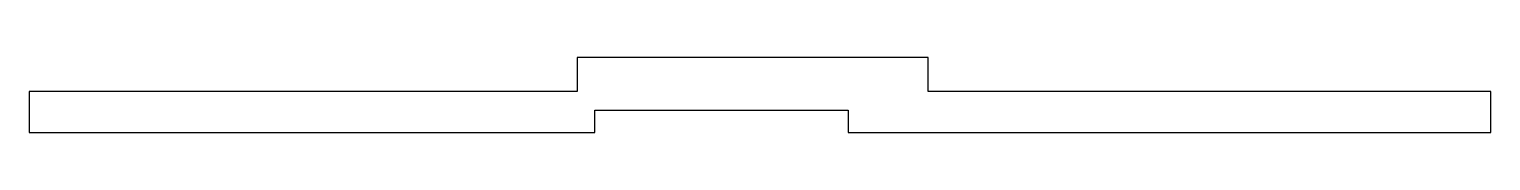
# Model space of a CAD drawing. Header units: inches. Extents: x -37.1 to 37.9, y -1 to 2.8.
import ezdxf

# ---------------------------------------------------------------- set-up
doc = ezdxf.new("R2010")
doc.units = ezdxf.units.IN
doc.header["$MEASUREMENT"] = 0

msp = doc.modelspace()

# ---------------------------------------------------------------- linework, layer by layer
msp.add_lwpolyline([(37.875, -1.05), (37.875, 1.05), (9, 1.05), (9, 2.8), (-9, 2.8), (-9, 1.05), (-37.125, 1.05), (-37.125, -1.05), (-8.1, -1.05), (-8.1, 0.1), (4.9, 0.1), (4.9, -1.05)], close=True)

doc.saveas('drawing.dxf')
